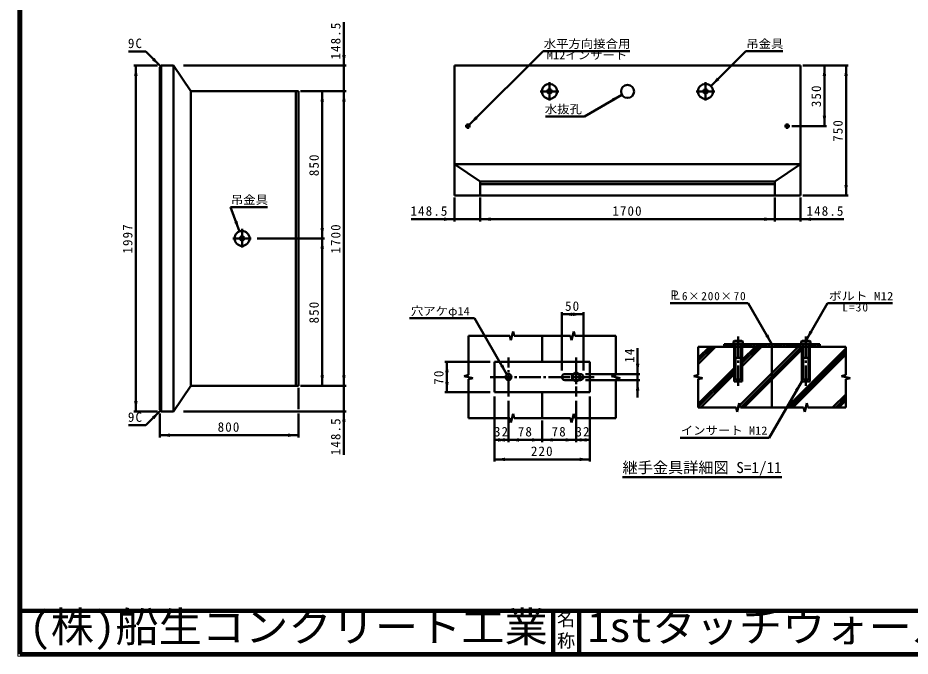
# Model space of a CAD drawing. Units: millimetres, scale not verified, with parts at other scales. Extents: x 100 to 4105, y 100 to 2870.
# Drawn here: x 100 to 2159, y 100 to 1574 of the extents above; entities that cross this region are included whole.
import ezdxf
from ezdxf.enums import TextEntityAlignment as Align

# ---------------------------------------------------------------- set-up
doc = ezdxf.new("R2010")
doc.units = ezdxf.units.MM
doc.header["$LTSCALE"] = 5
doc.linetypes.add('USER1', pattern=[8, 4, -4])
doc.linetypes.add('USER2', pattern=[13.4, 10, -1.2, 1, -1.2])
doc.layers.add('V-nasSTD', color=7, linetype='Continuous', lineweight=50)
doc.styles.add('ＭＳ ゴシック', font='')
doc.styles.get('ＭＳ ゴシック').set_extended_font_data('MS Gothic')

msp = doc.modelspace()

# ---------------------------------------------------------------- hatches: boundary and pattern name
at = {"layer": 'V-nasSTD'}
for points in [[(852.319, 1487.98), (856.319, 1487.98), (852.319, 1463.98), (848.319, 1487.98)], [(372.319, 1439.98), (368.319, 1439.98), (372.319, 1463.98), (376.319, 1439.98)], [(412.148, 1479.151), (414.976, 1481.979), (429.119, 1462.18), (409.32, 1476.323)], [(1961.119, 1439.98), (1957.119, 1439.98), (1961.119, 1463.98), (1965.119, 1439.98)], [(2011.119, 1439.98), (2007.119, 1439.98), (2011.119, 1463.98), (2015.119, 1439.98)], [(1715.851, 1433.113), (1718.68, 1430.285), (1698.881, 1416.143), (1713.023, 1435.942)], [(802.319, 1380.58), (798.319, 1380.58), (802.319, 1404.58), (806.319, 1380.58)], [(852.319, 1380.58), (848.319, 1380.58), (852.319, 1404.58), (856.319, 1380.58)], [(1472.944, 1384.48), (1470.944, 1387.945), (1493.728, 1396.48), (1474.944, 1381.016)], [(1158.176, 1343.638), (1161.005, 1340.81), (1141.206, 1326.667), (1155.348, 1346.466)], [(1961.119, 1347.98), (1965.119, 1347.98), (1961.119, 1323.98), (1957.119, 1347.98)], [(2011.119, 1187.98), (2015.119, 1187.98), (2011.119, 1163.98), (2007.119, 1187.98)], [(1083.319, 1108.98), (1083.319, 1112.98), (1107.319, 1108.98), (1083.319, 1104.98)], [(1190.719, 1108.98), (1190.719, 1104.98), (1166.719, 1108.98), (1190.719, 1112.98)], [(1822.719, 1108.98), (1822.719, 1112.98), (1846.719, 1108.98), (1822.719, 1104.98)], [(1930.119, 1108.98), (1930.119, 1104.98), (1906.119, 1108.98), (1930.119, 1112.98)], [(603.227, 1103.296), (606.986, 1104.664), (611.436, 1080.743), (599.469, 1101.928)], [(802.319, 1088.58), (806.319, 1088.58), (802.319, 1064.58), (798.319, 1088.58)], [(802.319, 1040.58), (798.319, 1040.58), (802.319, 1064.58), (806.319, 1040.58)], [(1379.119, 889.382), (1379.119, 885.382), (1355.119, 889.382), (1379.119, 893.382)], [(1381.119, 889.382), (1381.119, 893.382), (1405.119, 889.382), (1381.119, 885.382)], [(1930.119, 849.167), (1933.584, 847.167), (1918.119, 828.382), (1926.655, 851.167)], [(1828.119, 841.167), (1831.584, 843.167), (1840.119, 820.382), (1824.655, 839.167)], [(1090.119, 755.382), (1086.119, 755.382), (1090.119, 779.382), (1094.119, 755.382)], [(1216.619, 771.229), (1220.084, 773.229), (1228.619, 750.445), (1213.155, 769.229)], [(1530.119, 775.382), (1534.119, 775.382), (1530.119, 751.382), (1526.119, 775.382)], [(802.319, 748.58), (806.319, 748.58), (802.319, 724.58), (798.319, 748.58)], [(852.319, 748.58), (856.319, 748.58), (852.319, 724.58), (848.319, 748.58)], [(1090.119, 733.382), (1094.119, 733.382), (1090.119, 709.382), (1086.119, 733.382)], [(1530.119, 713.382), (1526.119, 713.382), (1530.119, 737.382), (1534.119, 713.382)], [(1896.619, 713.598), (1900.084, 711.598), (1908.619, 734.382), (1893.155, 715.598)], [(372.319, 689.18), (376.319, 689.18), (372.319, 665.18), (368.319, 689.18)], [(412.148, 650.01), (414.976, 647.181), (429.119, 666.98), (409.32, 652.838)], [(852.319, 641.18), (848.319, 641.18), (852.319, 665.18), (856.319, 641.18)], [(451.319, 610.18), (451.319, 606.18), (427.319, 610.18), (451.319, 614.18)], [(723.319, 610.18), (723.319, 614.18), (747.319, 610.18), (723.319, 606.18)], [(1224.119, 599.382), (1224.119, 595.382), (1200.119, 599.382), (1224.119, 603.382)], [(1208.119, 599.382), (1208.119, 603.382), (1232.119, 599.382), (1208.119, 595.382)], [(1256.119, 599.382), (1256.119, 595.382), (1232.119, 599.382), (1256.119, 603.382)], [(1286.119, 599.382), (1286.119, 603.382), (1310.119, 599.382), (1286.119, 595.382)], [(1334.119, 599.382), (1334.119, 595.382), (1310.119, 599.382), (1334.119, 603.382)], [(1364.119, 599.382), (1364.119, 603.382), (1388.119, 599.382), (1364.119, 595.382)], [(1412.119, 599.382), (1412.119, 595.382), (1388.119, 599.382), (1412.119, 603.382)], [(1396.119, 599.382), (1396.119, 603.382), (1420.119, 599.382), (1396.119, 595.382)], [(1224.119, 554.382), (1224.119, 550.382), (1200.119, 554.382), (1224.119, 558.382)], [(1396.119, 554.382), (1396.119, 558.382), (1420.119, 554.382), (1396.119, 550.382)]]:
    msp.add_hatch(color=256, dxfattribs=at).paths.add_polyline_path(points)

# ---------------------------------------------------------------- linework, layer by layer
at = {"layer": 'V-nasSTD', "lineweight": 100}
for p, q in [((105, 2865), (105, 105)), ((105, 205), (4100, 205)), ((1335, 205), (1335, 105)), ((1395, 205), (1395, 105)), ((105, 105), (4100, 105))]:
    msp.add_line(p, q, dxfattribs=at)
at = {"layer": 'V-nasSTD'}
for p, q in [((852.319, 1463.98), (852.319, 1563.98)), ((395.177, 1496.122), (355.177, 1496.122)), ((429.119, 1462.18), (395.177, 1496.122)), ((1141.206, 1326.667), (1311.916, 1497.378)), ((1311.916, 1497.378), (1511.916, 1497.378)), ((1698.881, 1416.143), (1780.116, 1497.378)), ((1780.116, 1497.378), (1865.116, 1497.378)), ((422.319, 1463.98), (367.319, 1463.98)), ((372.319, 1463.98), (372.319, 665.18)), ((430.919, 1463.98), (427.319, 1460.38)), ((459.319, 1463.98), (430.919, 1463.98)), ((430.919, 1463.98), (430.919, 665.18)), ((459.319, 665.18), (459.319, 1463.98)), ((459.319, 1463.98), (499.319, 1404.58)), ((482.319, 1463.98), (857.319, 1463.98)), ((852.319, 1404.58), (852.319, 1463.98)), ((1107.319, 1463.98), (1107.319, 1163.98)), ((1906.119, 1463.98), (1107.319, 1463.98)), ((1906.119, 1163.98), (1906.119, 1463.98)), ((2016.119, 1463.98), (1911.119, 1463.98)), ((1961.119, 1463.98), (1961.119, 1323.98)), ((2011.119, 1463.98), (2011.119, 1163.98)), ((427.319, 1460.38), (427.319, 668.78)), ((747.319, 1404.58), (499.319, 1404.58)), ((499.319, 724.58), (499.319, 1404.58)), ((741.319, 724.58), (741.319, 1404.58)), ((747.319, 724.58), (747.319, 1404.58)), ((752.319, 1404.58), (857.319, 1404.58)), ((802.319, 1064.58), (802.319, 1404.58)), ((852.319, 724.58), (852.319, 1404.58)), ((1407.126, 1346.48), (1493.728, 1396.48)), ((1317.126, 1346.48), (1407.126, 1346.48)), ((1966.119, 1323.98), (1886.119, 1323.98)), ((1107.319, 1235.98), (1906.119, 1235.98)), ((1107.319, 1235.98), (1166.719, 1195.98)), ((1846.719, 1195.98), (1906.119, 1235.98)), ((1166.719, 1195.98), (1846.719, 1195.98)), ((1166.719, 1163.98), (1166.719, 1195.98)), ((1846.719, 1163.98), (1846.719, 1195.98)), ((1166.719, 1189.98), (1846.719, 1189.98)), ((1107.319, 1163.98), (1906.119, 1163.98)), ((1107.319, 1158.98), (1107.319, 1103.98)), ((1166.719, 1158.98), (1166.719, 1103.98)), ((1846.719, 1158.98), (1846.719, 1103.98)), ((1906.119, 1158.98), (1906.119, 1103.98)), ((2016.119, 1163.98), (1911.119, 1163.98)), ((611.436, 1080.743), (590.915, 1137.125)), ((590.915, 1137.125), (675.915, 1137.125)), ((1107.319, 1108.98), (1007.319, 1108.98)), ((1166.719, 1108.98), (1107.319, 1108.98)), ((1166.719, 1108.98), (1846.719, 1108.98)), ((1846.719, 1108.98), (1906.119, 1108.98)), ((1906.119, 1108.98), (2006.119, 1108.98)), ((652.319, 1064.58), (807.319, 1064.58)), ((802.319, 724.58), (802.319, 1064.58)), ((1605.501, 914.985), (1785.501, 914.985)), ((1785.501, 914.985), (1840.119, 820.382)), ((1968.119, 914.985), (1918.119, 828.382)), ((1968.119, 914.985), (2118.119, 914.985)), ((1355.119, 894.382), (1355.119, 759.382)), ((1355.119, 889.382), (1405.119, 889.382)), ((1405.119, 894.382), (1405.119, 759.382)), ((1003.619, 880.348), (1153.619, 880.348)), ((1228.619, 750.445), (1153.619, 880.348)), ((1242.619, 849.382), (1237.619, 829.382)), ((1242.619, 849.382), (1245.119, 839.382)), ((1382.619, 849.382), (1377.619, 829.382)), ((1382.619, 849.382), (1385.119, 839.382)), ((1140.119, 839.382), (1235.119, 839.382)), ((1140.119, 749.382), (1140.119, 839.382)), ((1235.119, 839.382), (1237.619, 829.382)), ((1245.119, 839.382), (1375.119, 839.382)), ((1310.119, 839.382), (1310.119, 779.382)), ((1375.119, 839.382), (1377.619, 829.382)), ((1385.119, 839.382), (1480.119, 839.382)), ((1480.119, 839.382), (1480.119, 749.382)), ((1753.619, 828.382), (1751.619, 826.382)), ((1751.619, 826.382), (1751.619, 820.382)), ((1772.619, 826.382), (1751.619, 826.382)), ((1770.619, 828.382), (1753.619, 828.382)), ((1770.619, 828.382), (1772.619, 826.382)), ((1772.619, 820.382), (1772.619, 826.382)), ((1909.619, 828.382), (1907.619, 826.382)), ((1907.619, 826.382), (1907.619, 820.382)), ((1928.619, 826.382), (1907.619, 826.382)), ((1926.619, 828.382), (1909.619, 828.382)), ((1926.619, 828.382), (1928.619, 826.382)), ((1928.619, 820.382), (1928.619, 826.382)), ((1530.119, 751.382), (1530.119, 811.382)), ((1670.119, 814.382), (1670.119, 749.382)), ((2010.119, 814.382), (1670.119, 814.382)), ((1695.823, 814.382), (1670.119, 788.678)), ((1702.894, 814.382), (1670.119, 781.607)), ((1709.965, 814.382), (1670.119, 774.536)), ((1950.119, 820.382), (1730.119, 820.382)), ((1730.119, 820.382), (1730.119, 814.382)), ((1731.179, 814.382), (1737.179, 820.382)), ((1738.25, 814.382), (1744.25, 820.382)), ((1745.321, 814.382), (1751.321, 820.382)), ((1751.619, 820.382), (1772.619, 820.382)), ((1752.392, 814.382), (1756.119, 818.11)), ((1752.619, 734.382), (1752.619, 814.382)), ((1756.119, 790.382), (1756.119, 820.382)), ((1900.884, 814.382), (1765.872, 679.37)), ((1907.955, 814.382), (1767.955, 674.382)), ((1772.534, 820.382), (1768.119, 815.968)), ((1768.119, 820.382), (1768.119, 790.382)), ((1771.619, 734.382), (1771.619, 814.382)), ((1801.889, 814.382), (1771.619, 784.112)), ((1808.96, 814.382), (1771.619, 777.041)), ((1816.031, 814.382), (1771.619, 769.97)), ((1773.605, 814.382), (1779.605, 820.382)), ((1775.026, 674.382), (1908.619, 807.975)), ((1780.676, 814.382), (1786.676, 820.382)), ((1787.747, 814.382), (1793.747, 820.382)), ((1794.818, 814.382), (1800.818, 820.382)), ((1801.889, 814.382), (1807.889, 820.382)), ((1808.96, 814.382), (1814.96, 820.382)), ((1816.031, 814.382), (1822.031, 820.382)), ((1823.103, 814.382), (1829.103, 820.382)), ((1830.174, 814.382), (1836.174, 820.382)), ((1837.245, 814.382), (1840.119, 817.257)), ((1843.245, 820.382), (1840.119, 817.257)), ((1840.119, 814.382), (1840.119, 674.382)), ((1844.316, 814.382), (1850.316, 820.382)), ((1851.387, 814.382), (1857.387, 820.382)), ((1858.458, 814.382), (1864.458, 820.382)), ((1865.529, 814.382), (1871.529, 820.382)), ((1872.6, 814.382), (1878.6, 820.382)), ((1874.021, 674.382), (2010.119, 810.48)), ((1879.671, 814.382), (1885.671, 820.382)), ((1881.092, 674.382), (2010.119, 803.409)), ((1886.742, 814.382), (1892.742, 820.382)), ((1893.813, 814.382), (1899.813, 820.382)), ((1900.884, 814.382), (1906.884, 820.382)), ((1907.619, 820.382), (1928.619, 820.382)), ((1907.955, 814.382), (1912.119, 818.546)), ((1908.619, 734.382), (1908.619, 814.382)), ((1912.119, 790.382), (1912.119, 820.382)), ((1928.098, 820.382), (1924.119, 816.404)), ((1924.119, 820.382), (1924.119, 790.382)), ((1927.619, 734.382), (1927.619, 814.382)), ((1929.169, 814.382), (1935.169, 820.382)), ((1936.24, 814.382), (1942.24, 820.382)), ((1943.311, 814.382), (1949.311, 820.382)), ((1950.119, 820.382), (1950.119, 814.382)), ((2010.119, 749.382), (2010.119, 814.382)), ((1756.119, 740.382), (1756.119, 790.382)), ((1768.119, 740.382), (1768.119, 790.382)), ((1888.164, 674.382), (2010.119, 796.338)), ((1912.119, 740.382), (1912.119, 790.382)), ((1924.119, 740.382), (1924.119, 790.382)), ((1085.119, 779.382), (1190.119, 779.382)), ((1090.119, 709.382), (1090.119, 779.382)), ((1200.119, 779.382), (1200.119, 709.382)), ((1420.119, 779.382), (1200.119, 779.382)), ((1420.119, 709.382), (1420.119, 779.382)), ((1731.889, 744.382), (1752.619, 765.112)), ((1130.119, 746.882), (1140.119, 749.382)), ((1130.119, 746.882), (1150.119, 741.882)), ((1140.119, 739.382), (1150.119, 741.882)), ((1362.119, 751.382), (1382.057, 751.382)), ((1379.026, 749.632), (1388.119, 754.882)), ((1379.026, 739.132), (1379.026, 749.632)), ((1388.119, 754.882), (1397.213, 749.632)), ((1394.182, 751.382), (1398.119, 751.382)), ((1397.213, 749.632), (1397.213, 739.132)), ((1535.119, 751.382), (1410.119, 751.382)), ((1470.119, 746.882), (1480.119, 749.382)), ((1470.119, 746.882), (1490.119, 741.882)), ((1480.119, 739.382), (1490.119, 741.882)), ((1530.119, 737.382), (1530.119, 751.382)), ((1660.119, 746.882), (1670.119, 749.382)), ((1660.119, 746.882), (1680.119, 741.882)), ((1731.889, 744.382), (1670.119, 682.612)), ((1738.96, 744.382), (1670.119, 675.541)), ((1670.119, 739.382), (1680.119, 741.882)), ((1746.031, 744.382), (1676.031, 674.382)), ((1738.96, 744.382), (1752.619, 758.041)), ((1746.031, 744.382), (1752.619, 750.97)), ((2000.119, 746.882), (2010.119, 749.382)), ((2000.119, 746.882), (2020.119, 741.882)), ((2010.119, 739.382), (2020.119, 741.882)), ((2019.031, 741.61), (2019.466, 742.046)), ((499.319, 724.58), (459.319, 665.18)), ((747.319, 724.58), (499.319, 724.58)), ((752.319, 724.58), (857.319, 724.58)), ((852.319, 724.58), (852.319, 665.18)), ((1140.119, 649.382), (1140.119, 739.382)), ((1382.057, 737.382), (1362.119, 737.382)), ((1388.119, 733.882), (1379.026, 739.132)), ((1397.213, 739.132), (1388.119, 733.882)), ((1398.119, 737.382), (1394.182, 737.382)), ((1535.119, 737.382), (1410.119, 737.382)), ((1480.119, 739.382), (1480.119, 649.382)), ((1530.119, 697.382), (1530.119, 737.382)), ((1670.388, 739.45), (1670.119, 739.181)), ((1670.119, 739.382), (1670.119, 674.382)), ((1771.619, 734.382), (1752.619, 734.382)), ((1833.619, 604.479), (1908.619, 734.382)), ((1927.619, 734.382), (1908.619, 734.382)), ((2010.119, 739.382), (2010.119, 674.382)), ((747.319, 670.18), (747.319, 719.58)), ((1085.119, 709.382), (1190.119, 709.382)), ((1200.119, 709.382), (1420.119, 709.382)), ((1310.119, 709.382), (1310.119, 649.382)), ((1980.087, 674.382), (2010.119, 704.414)), ((1200.119, 699.382), (1200.119, 549.382)), ((1232.119, 689.382), (1232.119, 594.382)), ((1388.119, 689.382), (1388.119, 594.382)), ((1420.119, 699.382), (1420.119, 549.382)), ((1764.619, 684.382), (1759.619, 664.382)), ((1764.619, 684.382), (1767.119, 674.382)), ((1920.619, 684.382), (1915.619, 664.382)), ((1920.619, 684.382), (1923.119, 674.382)), ((1987.158, 674.382), (2010.119, 697.343)), ((1994.23, 674.382), (2010.119, 690.272)), ((422.319, 665.18), (367.319, 665.18)), ((429.119, 666.98), (395.177, 633.039)), ((427.319, 668.78), (430.919, 665.18)), ((427.319, 605.18), (427.319, 660.18)), ((430.919, 665.18), (459.319, 665.18)), ((482.319, 665.18), (857.319, 665.18)), ((747.319, 605.18), (747.319, 660.18)), ((852.319, 665.18), (852.319, 565.18)), ((1242.619, 659.382), (1237.619, 639.382)), ((1242.619, 659.382), (1245.119, 649.382)), ((1382.619, 659.382), (1377.619, 639.382)), ((1382.619, 659.382), (1385.119, 649.382)), ((1670.119, 674.382), (1757.119, 674.382)), ((1757.119, 674.382), (1759.619, 664.382)), ((1757.872, 671.37), (1762.531, 676.029)), ((1767.119, 674.382), (1913.119, 674.382)), ((1913.119, 674.382), (1915.619, 664.382)), ((1923.119, 674.382), (2010.119, 674.382)), ((1235.119, 649.382), (1140.119, 649.382)), ((1235.119, 649.382), (1237.619, 639.382)), ((1375.119, 649.382), (1245.119, 649.382)), ((1310.119, 644.382), (1310.119, 594.382)), ((1375.119, 649.382), (1377.619, 639.382)), ((1480.119, 649.382), (1385.119, 649.382)), ((395.177, 633.039), (355.177, 633.039)), ((747.319, 610.18), (427.319, 610.18)), ((1200.119, 599.382), (1232.119, 599.382)), ((1232.119, 599.382), (1310.119, 599.382)), ((1310.119, 599.382), (1388.119, 599.382)), ((1420.119, 599.382), (1388.119, 599.382)), ((1833.619, 604.479), (1628.619, 604.479)), ((1200.119, 554.382), (1420.119, 554.382)), ((1495.12, 513.355), (1862.62, 513.355))]:
    msp.add_line(p, q, dxfattribs=at)
at = {"layer": 'V-nasSTD', "linetype": 'USER2'}
for p, q in [((1326.719, 1425.78), (1326.719, 1383.38)), ((1686.719, 1425.78), (1686.719, 1383.38)), ((1305.519, 1403.98), (1347.919, 1403.98)), ((1665.519, 1403.98), (1707.919, 1403.98)), ((1132.519, 1323.98), (1144.519, 1323.98)), ((1138.519, 1317.98), (1138.519, 1329.98)), ((1868.919, 1323.98), (1880.919, 1323.98)), ((1874.919, 1317.98), (1874.919, 1329.98)), ((617.319, 1086.38), (617.319, 1043.98)), ((596.119, 1064.58), (638.519, 1064.58)), ((1762.119, 838.382), (1762.119, 724.382)), ((1918.119, 838.382), (1918.119, 724.382)), ((1232.119, 699.382), (1232.119, 789.382)), ((1388.119, 789.382), (1388.119, 699.382)), ((1190.119, 744.382), (1430.119, 744.382))]:
    msp.add_line(p, q, dxfattribs=at)
at = {"layer": 'V-nasSTD', "linetype": 'USER1'}
for p, q in [((1382.057, 751.382), (1394.182, 751.382)), ((1394.182, 737.382), (1382.057, 737.382))]:
    msp.add_line(p, q, dxfattribs=at)
at = {"layer": 'V-nasSTD', "lineweight": 13}
msp.add_lwpolyline([(100, 100), (100, 2870), (4105, 2870), (4105, 100)], close=True, dxfattribs=at)
at = {"layer": 'V-nasSTD'}
for centre, radius in [((1326.719, 1403.98), 17.2), ((1686.719, 1403.98), 17.2), ((1326.719, 1403.98), 5), ((1506.719, 1403.98), 15), ((1686.719, 1403.98), 5), ((1138.519, 1323.98), 3.8), ((1138.519, 1323.98), 2.4), ((1138.519, 1323.98), 2), ((1874.919, 1323.98), 3.8), ((1874.919, 1323.98), 2.4), ((1874.919, 1323.98), 2), ((617.319, 1064.58), 17.2), ((617.319, 1064.58), 5), ((1232.119, 744.382), 7), ((1388.119, 744.382), 8.5)]:
    msp.add_circle(centre, radius, dxfattribs=at)
for centre, radius, start, end in [((1762.119, 799.82), 28.562, 68.4314, 111.5686), ((1918.119, 799.82), 28.562, 68.4314, 111.5686), ((1762.119, 798.382), 10, 233.1301, 306.8699), ((1918.119, 798.382), 10, 233.1301, 306.8699), ((1362.119, 744.382), 7, 90, 270), ((1398.119, 744.382), 7, 270, 90), ((1762.119, 748.382), 10, 233.1301, 306.8699), ((1918.119, 748.382), 10, 233.1301, 306.8699)]:
    msp.add_arc(centre, radius, start, end, dxfattribs=at)

# ---------------------------------------------------------------- texts
at = {"layer": 'V-nasSTD', "style": 'ＭＳ ゴシック'}
for s, height, width, p in [('水平方向接合用', 19.06, 1.1, (1413.416, 1523.378)), ('吊金具', 19.06, 1.1, (1823.616, 1523.378)), ('M12インサート', 19.06, 1.1, (1413.416, 1497.378)), ('水抜孔', 19.06, 1.1, (1358.626, 1372.48)), ('吊金具', 19.06, 1.1, (634.415, 1163.125)), ('Ｐ', 21.63, 0.9, (1615.378, 944.485)), ('Ｌ', 21.63, 0.9, (1620.001, 944.485)), ('ボルト M12', 19.06, 1.15, (2045.619, 940.985)), ('穴アケφ14', 19.06, 1.1, (1074.869, 906.348)), ('インサート M12', 19.06, 1.1, (1729.619, 630.479))]:
    msp.add_text(s, height=height, dxfattribs=dict(at, width=width)).set_placement(p, align=Align.TOP_CENTER)
msp.add_text('継手金具詳細図 S=1/11', height=25.66, dxfattribs=at).set_placement((1678.87, 548.355), align=Align.TOP_CENTER)
at = {"layer": 'V-nasSTD', "style": 'ＭＳ ゴシック', "width": 1.05}
for s, p in [('(株)船生コンクリート工業', (126, 202.55)), ('1stタッチウォール標準型', (1414.75, 202.47))]:
    msp.add_text(s, height=69.65, dxfattribs=at).set_placement(p, align=Align.TOP_LEFT)
at = {"layer": 'V-nasSTD', "style": 'ＭＳ ゴシック'}
for s, p in [('名', (1343.982, 200.999)), ('称', (1343.976, 151.01))]:
    msp.add_text(s, height=30.79, dxfattribs=at).set_placement(p, align=Align.TOP_LEFT)
at = {"layer": 'V-nasSTD', "char_height": 21.99, "attachment_point": 2, "rotation": 90, "style": 'ＭＳ ゴシック'}
for s, insert in [('\\T1.17;148.5', (822.319, 1521.48)), ('\\T1.17;350', (1931.119, 1393.98)), ('\\T1.17;750', (1981.119, 1313.98)), ('\\T1.17;850', (772.319, 1234.58)), ('\\T1.17;1997', (342.319, 1064.58)), ('\\T1.17;1700', (822.319, 1064.58)), ('\\T1.17;850', (772.319, 894.58)), ('\\T1.17;14', (1500.119, 795.132)), ('\\T1.17;70', (1060.119, 744.382)), ('\\T1.17;148.5', (822.319, 607.68))]:
    msp.add_mtext(s, dxfattribs=dict(at, insert=insert))
at = {"layer": 'V-nasSTD', "attachment_point": 2, "style": 'ＭＳ ゴシック'}
for s, insert, char_height in [('\\T1.17;9C', (371.427, 1526.122), 21.99), ('\\T1.17;148.5', (1049.819, 1138.98), 21.99), ('\\T1.17;1700', (1506.719, 1138.98), 21.99), ('\\T1.17;148.5', (1963.619, 1138.98), 21.99), ('\\T1.15;6×200×70', (1706.751, 940.985), 19.06), ('\\T1.17;50', (1380.119, 919.382), 21.99), ('\\T1.19;L=30', (2033.339, 914.985), 19.06), ('\\T1.17;9C', (371.427, 663.039), 21.99), ('\\T1.17;800', (587.319, 640.18), 21.99), ('\\T1.17;32', (1216.119, 629.382), 21.99), ('\\T1.17;78', (1271.119, 629.382), 21.99), ('\\T1.17;78', (1349.119, 629.382), 21.99), ('\\T1.17;32', (1404.119, 629.382), 21.99), ('\\T1.17;220', (1310.119, 584.382), 21.99)]:
    msp.add_mtext(s, dxfattribs=dict(at, insert=insert, char_height=char_height))

doc.saveas('drawing.dxf')
